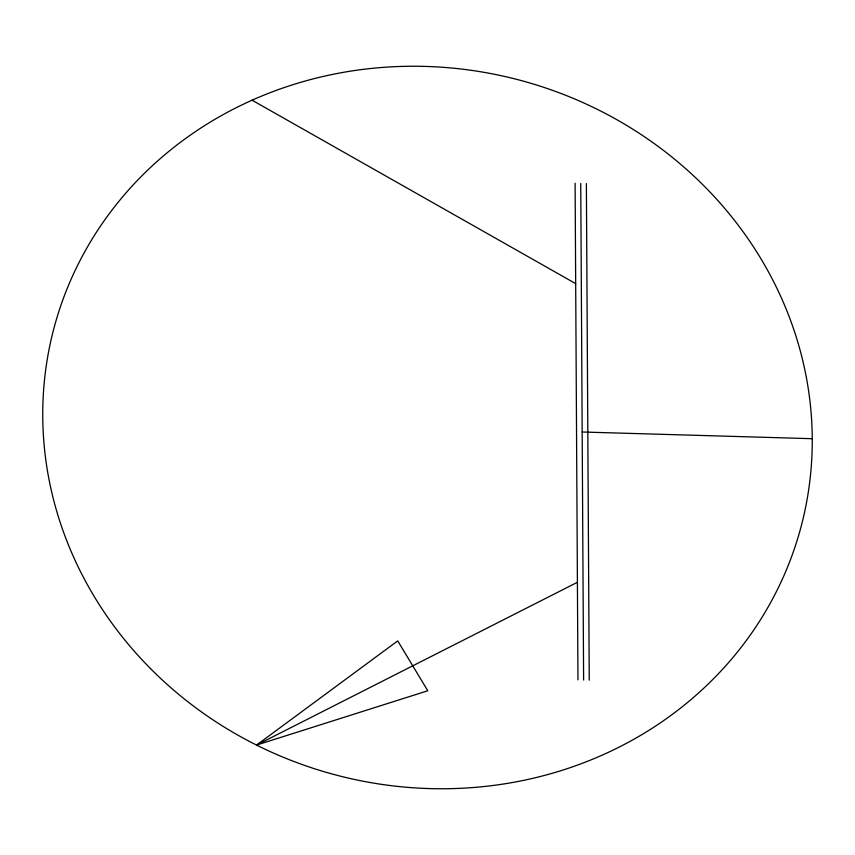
<?xml version="1.0" encoding="UTF-8"?>
<svg xmlns="http://www.w3.org/2000/svg" width="855" height="855" viewBox="0 0 855 855"><rect width="100%" height="100%" fill="white"/><g stroke="black" fill="none" stroke-linecap="round" stroke-linejoin="round"><path stroke-width="1.28" d="M256.543 745.079L397.725 640.887L427.778 690.765L256.543 745.079L577.414 582.287M582.18 431.999L812.25 438.701M252.075 100.195L575.682 283.636M586.38 183.569L589.245 680.174M580.737 183.408L583.612 680.014M575.105 183.237L577.969 679.843M150.48 668.567A386.513 359.367 15 0 0 797.255 539.975A386.513 359.367 15 0 0 334.765 73.958A386.513 359.367 15 0 0 150.48 668.567"/></g></svg>
